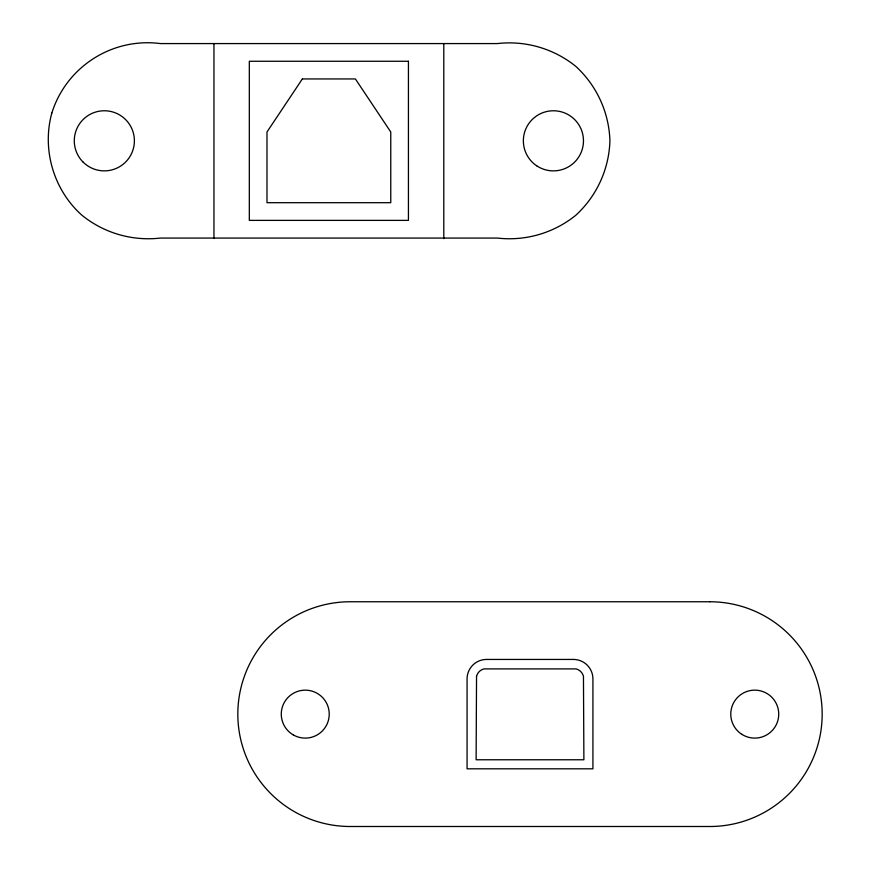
<?xml version="1.0" encoding="UTF-8"?>
<svg xmlns="http://www.w3.org/2000/svg" width="870" height="870" viewBox="0 0 870 870"><rect width="100%" height="100%" fill="white"/><g stroke="black" fill="none" stroke-linecap="round" stroke-linejoin="round"><path stroke-width="1.3" d="M443.798 43.576L443.798 238.608M213.955 43.576L213.955 238.065M476.542 676.229L476.118 759.771L583.89 759.771L583.455 676.229A10.353 10.353 0 0 0 576.136 668.91L483.872 668.91A10.353 10.353 0 0 0 476.542 676.229M51.819 113.078C41.771 149.629 53.614 189.91 81.867 215.194C103.932 233.073 132.186 241.294 160.395 238.065L497.357 238.065C525.567 241.294 553.82 233.073 575.886 215.194C596.776 195.967 609.033 169.204 609.924 140.82C609.033 112.437 596.776 85.673 575.886 66.446C553.82 48.568 525.567 40.346 497.357 43.576L160.395 43.576C112.252 37.323 66.305 66.74 51.819 113.078M302.358 78.942L266.992 131.979L266.992 202.699L390.76 202.699L390.76 131.979L355.395 78.942L302.358 78.942M408.432 61.259L249.32 61.259L249.32 220.382L408.432 220.382L408.432 61.259M709.8 601.757L350.208 601.757A112.371 112.371 0 0 0 237.825 714.129A112.371 112.371 0 0 0 350.208 826.5L709.8 826.5A112.371 112.371 0 0 0 822.172 714.129A112.371 112.371 0 0 0 709.8 601.757M573.45 659.438L486.547 659.438A19.477 19.477 0 0 0 467.07 678.915L467.07 768.819L592.927 768.819L592.927 678.915A19.477 19.477 0 0 0 573.45 659.438M741.882 734.356A23.968 23.968 0 0 0 778.704 715.151A23.968 23.968 0 0 0 743.665 692.868A23.968 23.968 0 0 0 741.882 734.356M293.266 734.889A23.968 23.968 0 0 0 329.23 714.129A23.968 23.968 0 0 0 293.266 693.368A23.968 23.968 0 0 0 293.266 734.889M83.085 162.07A30.058 30.058 0 0 0 133.371 148.596A30.058 30.058 0 0 0 96.559 111.784A30.058 30.058 0 0 0 83.085 162.07M536.714 165.811A30.058 30.058 0 0 0 583.411 142.789A30.058 30.058 0 0 0 540.129 113.861A30.058 30.058 0 0 0 536.714 165.811"/></g></svg>
